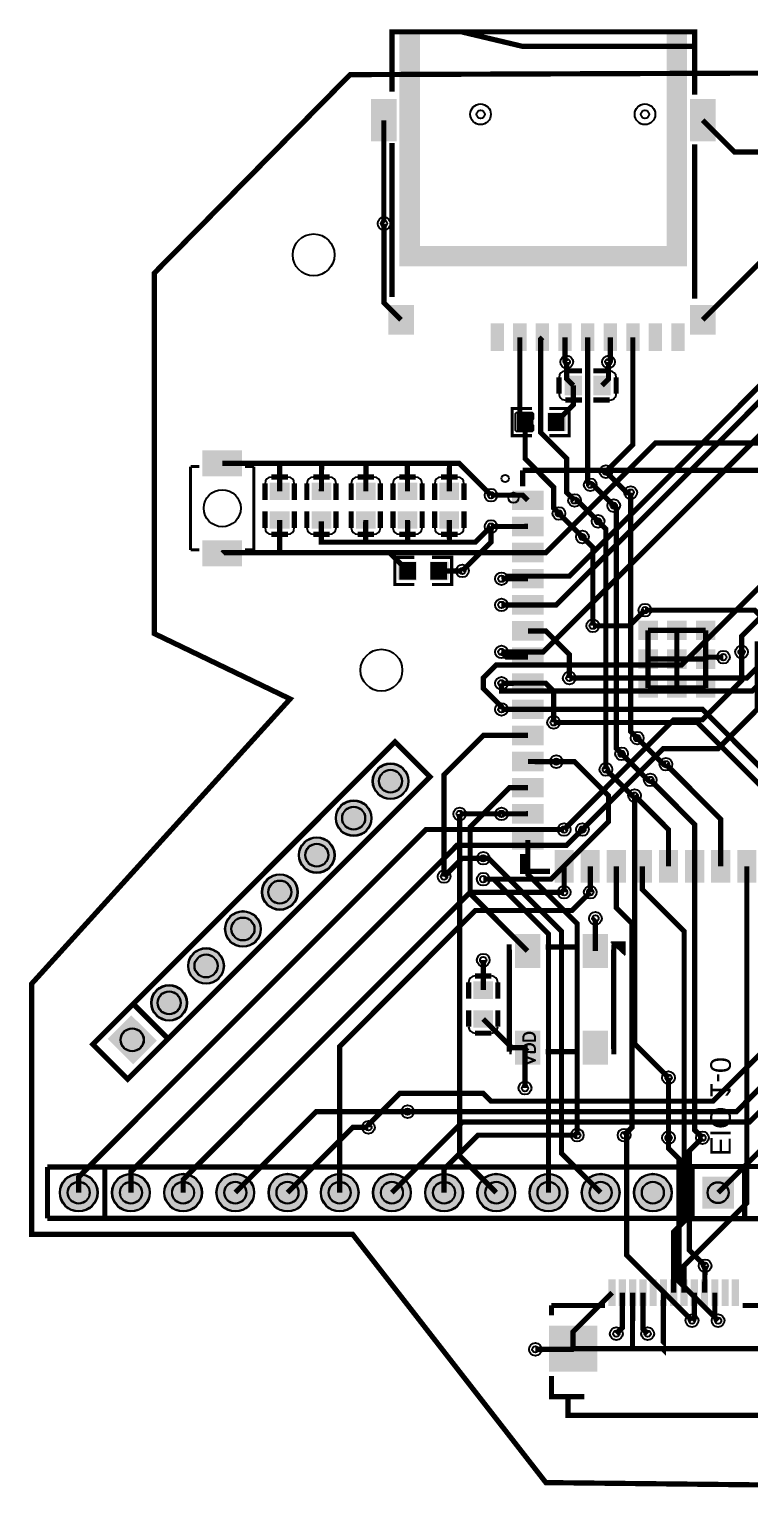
# Model space of a CAD drawing. Header units: millimetres. Extents: x 15.9 to 91, y 37.2 to 108.1.
# Drawn here: x 15.9 to 50.9, y 37.2 to 108.1 of the extents above; entities that cross this region are included whole.
import ezdxf

# ---------------------------------------------------------------- set-up
doc = ezdxf.new("R2010")
doc.units = ezdxf.units.MM
for name, color, linetype, true_color in [('BoardOutLine', 7, 'Continuous', 0xff00ff), ('BottomLayer', 7, 'Continuous', 0x0000ff), ('BottomSolderMaskLayer', 7, 'Continuous', 0xaa00ff), ('Document', 7, 'Continuous', 0xffffff), ('Hole', 7, 'Continuous', 0x222222), ('Multi-Layer', 7, 'Continuous', 0xc0c0c0), ('TopLayer', 7, 'Continuous', 0xff0000), ('TopPasteMaskLayer', 7, 'Continuous', 0x808080), ('TopSilkLayer', 7, 'Continuous', 0xffcc00), ('TopSolderMaskLayer', 7, 'Continuous', 0x800080)]:
    doc.layers.add(name, color=color, linetype=linetype, true_color=true_color)
doc.styles.get("Standard").update_dxf_attribs({"font": 'arial.ttf'})

msp = doc.modelspace()

# ---------------------------------------------------------------- hatches: boundary and pattern name
at = {"layer": 'BottomSolderMaskLayer'}
for points in [[(32.589, 71.564, 1), (34.34, 71.564, 1)], [(30.793, 69.768, 1), (32.544, 69.768, 1)], [(28.997, 67.972, 1), (30.748, 67.972, 1)], [(27.201, 66.176, 1), (28.951, 66.176, 1)], [(25.405, 64.38, 1), (27.155, 64.38, 1)], [(23.609, 62.584, 1), (25.359, 62.584, 1)], [(21.813, 60.788, 1), (23.563, 60.788, 1)], [(19.697, 59.038), (20.846, 60.184), (22.087, 58.946), (20.938, 57.8)], [(17.363, 51.562, 1), (19.213, 51.562, 1)], [(19.903, 51.562, 1), (21.753, 51.562, 1)], [(22.443, 51.562, 1), (24.293, 51.562, 1)], [(24.983, 51.562, 1), (26.833, 51.562, 1)], [(27.523, 51.562, 1), (29.373, 51.562, 1)], [(30.063, 51.562, 1), (31.913, 51.562, 1)], [(32.603, 51.562, 1), (34.453, 51.562, 1)], [(35.143, 51.562, 1), (36.993, 51.562, 1)], [(37.683, 51.562, 1), (39.533, 51.562, 1)], [(40.223, 51.562, 1), (42.073, 51.562, 1)], [(42.763, 51.562, 1), (44.613, 51.562, 1)], [(45.303, 51.562, 1), (47.153, 51.562, 1)], [(48.628, 52.338), (50.179, 52.338), (50.179, 50.787), (48.628, 50.787)]]:
    msp.add_hatch(color=256, dxfattribs=at).paths.add_polyline_path(points)
at = {"layer": 'Document'}
for points in [[(33.894, 108.091), (33.894, 96.591), (34.894, 96.591), (34.894, 108.091)], [(47.894, 108.091), (47.894, 96.591), (46.894, 96.591), (46.894, 108.091), (47.894, 108.091)], [(46.894, 96.591), (34.894, 96.591), (34.894, 97.591), (46.894, 97.591)], [(44.897, 63.103), (44.897, 63.776), (44.173, 63.776)], [(39.871, 58.931), (39.874, 59.156), (39.924, 59.262), (39.983, 59.326), (40.059, 59.358), (40.144, 59.386), (40.295, 59.383), (40.396, 59.351), (40.453, 59.315), (40.51, 59.251), (40.546, 59.132), (40.542, 58.926), (40.519, 58.898), (40.49, 58.896), (40.424, 58.896), (40.427, 58.999), (40.442, 58.996), (40.445, 59.12), (40.421, 59.196), (40.385, 59.238), (40.338, 59.257), (40.269, 59.28), (40.156, 59.277), (40.037, 59.232), (39.995, 59.195), (39.977, 59.13), (39.975, 58.998)], [(39.871, 58.932), (39.901, 58.898), (40.428, 58.895), (40.429, 59.003), (39.975, 58.997)], [(39.868, 58.378), (39.871, 58.603), (39.921, 58.709), (39.98, 58.773), (40.056, 58.805), (40.141, 58.833), (40.292, 58.83), (40.393, 58.798), (40.451, 58.762), (40.507, 58.698), (40.544, 58.579), (40.539, 58.373), (40.516, 58.345), (40.487, 58.343), (40.421, 58.343), (40.424, 58.446), (40.439, 58.443), (40.442, 58.567), (40.419, 58.643), (40.382, 58.685), (40.335, 58.704), (40.266, 58.727), (40.153, 58.724), (40.034, 58.679), (39.992, 58.642), (39.975, 58.577), (39.973, 58.445)], [(39.868, 58.379), (39.898, 58.345), (40.425, 58.342), (40.426, 58.45), (39.973, 58.444)], [(39.874, 58.237), (39.872, 58.201), (39.889, 58.178), (40.35, 57.996), (39.893, 57.816), (39.872, 57.785), (39.872, 57.761), (39.884, 57.741), (39.908, 57.729), (39.94, 57.731), (40.523, 57.951), (40.534, 57.968), (40.542, 57.988), (40.542, 58.011), (40.534, 58.034), (40.506, 58.047), (39.927, 58.265), (39.91, 58.267), (39.887, 58.253)], [(52.52, 41.681), (52.52, 40.74), (52.519, 40.724), (52.516, 40.707), (52.51, 40.691), (52.503, 40.677), (52.494, 40.663), (52.483, 40.65), (52.47, 40.639), (52.457, 40.63), (52.442, 40.623), (52.426, 40.617), (52.41, 40.614), (52.393, 40.613), (42.106, 40.613), (42.09, 40.614), (42.073, 40.617), (42.057, 40.623), (42.043, 40.63), (42.029, 40.639), (42.016, 40.65), (42.005, 40.663), (41.996, 40.677), (41.989, 40.691), (41.983, 40.707), (41.98, 40.724), (41.979, 40.74), (41.979, 41.636), (41.98, 41.653), (41.983, 41.669), (41.989, 41.685), (41.996, 41.7), (42.005, 41.713), (42.016, 41.726), (42.029, 41.737), (42.043, 41.746), (42.057, 41.753), (42.073, 41.759), (42.09, 41.762), (42.106, 41.763), (42.123, 41.762), (42.139, 41.759), (42.155, 41.753), (42.17, 41.746), (42.183, 41.737), (42.196, 41.726), (42.207, 41.713), (42.216, 41.7), (42.223, 41.685), (42.229, 41.669), (42.232, 41.653), (42.233, 41.636), (42.233, 40.867), (52.266, 40.867), (52.266, 41.681), (52.267, 41.698), (52.27, 41.714), (52.276, 41.73), (52.283, 41.745), (52.292, 41.758), (52.303, 41.771), (52.316, 41.782), (52.33, 41.791), (52.344, 41.798), (52.36, 41.804), (52.377, 41.807), (52.393, 41.808), (52.41, 41.807), (52.426, 41.804), (52.442, 41.798), (52.457, 41.791), (52.47, 41.782), (52.483, 41.771), (52.494, 41.758), (52.503, 41.745), (52.51, 41.73), (52.516, 41.714), (52.519, 41.698), (52.52, 41.681)]]:
    msp.add_hatch(color=256, dxfattribs=at).paths.add_polyline_path(points)
at = {"layer": 'Multi-Layer'}
for points in [[(32.614, 71.564, 1), (34.314, 71.564, 1)], [(30.818, 69.768, 1), (32.518, 69.768, 1)], [(29.022, 67.972, 1), (30.722, 67.972, 1)], [(27.226, 66.176, 1), (28.926, 66.176, 1)], [(25.43, 64.38, 1), (27.13, 64.38, 1)], [(23.634, 62.584, 1), (25.334, 62.584, 1)], [(21.838, 60.788, 1), (23.538, 60.788, 1)], [(19.734, 59.036), (20.848, 60.15), (22.05, 58.948), (20.936, 57.834)], [(17.388, 51.562, 1), (19.188, 51.562, 1)], [(19.928, 51.562, 1), (21.728, 51.562, 1)], [(22.468, 51.562, 1), (24.268, 51.562, 1)], [(25.008, 51.562, 1), (26.808, 51.562, 1)], [(27.548, 51.562, 1), (29.348, 51.562, 1)], [(30.088, 51.562, 1), (31.888, 51.562, 1)], [(32.628, 51.562, 1), (34.428, 51.562, 1)], [(35.168, 51.562, 1), (36.968, 51.562, 1)], [(37.708, 51.562, 1), (39.508, 51.562, 1)], [(40.248, 51.562, 1), (42.048, 51.562, 1)], [(42.788, 51.562, 1), (44.588, 51.562, 1)], [(45.328, 51.562, 1), (47.128, 51.562, 1)], [(48.653, 52.312), (50.153, 52.312), (50.153, 50.812), (48.653, 50.812)]]:
    msp.add_hatch(color=256, dxfattribs=at).paths.add_polyline_path(points)
at = {"layer": 'TopLayer'}
for points in [[(33.734, 102.701), (32.534, 102.701), (32.534, 104.701), (33.734, 104.701)], [(49.254, 102.701), (48.054, 102.701), (48.054, 104.701), (49.254, 104.701)], [(34.574, 93.299), (33.374, 93.299), (33.374, 94.699), (34.574, 94.699)], [(49.254, 93.299), (48.054, 93.299), (48.054, 94.699), (49.254, 94.699)], [(38.954, 92.499), (38.354, 92.499), (38.354, 93.799), (38.954, 93.799)], [(40.054, 92.499), (39.454, 92.499), (39.454, 93.799), (40.054, 93.799)], [(41.154, 92.499), (40.554, 92.499), (40.554, 93.799), (41.154, 93.799)], [(42.254, 92.499), (41.654, 92.499), (41.654, 93.799), (42.254, 93.799)], [(43.354, 92.499), (42.754, 92.499), (42.754, 93.799), (43.354, 93.799)], [(44.454, 92.499), (43.854, 92.499), (43.854, 93.799), (44.454, 93.799)], [(45.554, 92.499), (44.954, 92.499), (44.954, 93.799), (45.554, 93.799)], [(46.654, 92.499), (46.054, 92.499), (46.054, 93.799), (46.654, 93.799)], [(47.754, 92.5), (47.154, 92.5), (47.154, 93.8), (47.754, 93.8)], [(42.753, 90.355), (41.953, 90.355), (41.953, 91.255), (42.753, 91.255)], [(44.153, 90.355), (43.353, 90.355), (43.353, 91.255), (44.153, 91.255)], [(40.417, 89.459), (40.417, 88.595), (39.611, 88.595), (39.611, 89.459)], [(41.117, 89.459), (41.117, 88.595), (41.924, 88.595), (41.924, 89.459)], [(24.343, 86.406), (24.343, 87.636), (26.203, 87.636), (26.203, 86.406)], [(28.517, 86.063), (28.517, 85.263), (27.617, 85.263), (27.617, 86.063)], [(29.649, 85.263), (29.649, 86.063), (30.549, 86.063), (30.549, 85.263)], [(31.808, 85.263), (31.808, 86.063), (32.708, 86.063), (32.708, 85.263)], [(33.84, 85.263), (33.84, 86.063), (34.74, 86.063), (34.74, 85.263)], [(35.872, 85.263), (35.872, 86.063), (36.772, 86.063), (36.772, 85.263)], [(39.395, 85.672), (40.895, 85.672), (40.895, 84.772), (39.395, 84.772)], [(28.517, 84.663), (28.517, 83.863), (27.617, 83.863), (27.617, 84.663)], [(29.649, 83.863), (29.649, 84.663), (30.549, 84.663), (30.549, 83.863)], [(31.808, 83.863), (31.808, 84.663), (32.708, 84.663), (32.708, 83.863)], [(33.84, 83.863), (33.84, 84.663), (34.74, 84.663), (34.74, 83.863)], [(35.872, 83.863), (35.872, 84.663), (36.772, 84.663), (36.772, 83.863)], [(39.395, 84.402), (40.895, 84.402), (40.895, 83.502), (39.395, 83.502)], [(24.343, 82.036), (24.343, 83.266), (26.203, 83.266), (26.203, 82.036)], [(39.395, 83.132), (40.895, 83.132), (40.895, 82.232), (39.395, 82.232)], [(34.702, 82.22), (34.702, 81.356), (33.896, 81.356), (33.896, 82.22)], [(35.402, 82.22), (35.402, 81.356), (36.209, 81.356), (36.209, 82.22)], [(39.395, 81.862), (40.895, 81.862), (40.895, 80.962), (39.395, 80.962)], [(39.395, 80.592), (40.895, 80.592), (40.895, 79.692), (39.395, 79.692)], [(39.395, 79.322), (40.895, 79.322), (40.895, 78.422), (39.395, 78.422)], [(45.545, 78.452), (45.545, 79.352), (46.445, 79.352), (46.445, 78.452)], [(46.945, 78.452), (46.945, 79.352), (47.845, 79.352), (47.845, 78.452)], [(48.345, 78.452), (48.345, 79.352), (49.245, 79.352), (49.245, 78.452)], [(39.395, 78.052), (40.895, 78.052), (40.895, 77.152), (39.395, 77.152)], [(45.545, 77.052), (45.545, 77.952), (46.445, 77.952), (46.445, 77.052)], [(46.945, 77.052), (46.945, 77.952), (47.845, 77.952), (47.845, 77.052)], [(48.345, 77.052), (48.345, 77.952), (49.245, 77.952), (49.245, 77.052)], [(39.395, 76.782), (40.895, 76.782), (40.895, 75.882), (39.395, 75.882)], [(45.545, 75.652), (45.545, 76.552), (46.445, 76.552), (46.445, 75.652)], [(46.945, 75.652), (46.945, 76.552), (47.845, 76.552), (47.845, 75.652)], [(48.345, 75.652), (48.345, 76.552), (49.245, 76.552), (49.245, 75.652)], [(39.395, 75.512), (40.895, 75.512), (40.895, 74.612), (39.395, 74.612)], [(39.395, 74.242), (40.895, 74.242), (40.895, 73.342), (39.395, 73.342)], [(39.395, 72.972), (40.895, 72.972), (40.895, 72.072), (39.395, 72.072)], [(39.395, 71.702), (40.895, 71.702), (40.895, 70.802), (39.395, 70.802)], [(39.395, 70.432), (40.895, 70.432), (40.895, 69.532), (39.395, 69.532)], [(39.395, 69.162), (40.895, 69.162), (40.895, 68.262), (39.395, 68.262)], [(41.46, 66.682), (41.46, 68.182), (42.36, 68.182), (42.36, 66.682)], [(42.73, 66.682), (42.73, 68.182), (43.63, 68.182), (43.63, 66.682)], [(44, 66.682), (44, 68.182), (44.9, 68.182), (44.9, 66.682)], [(45.27, 66.682), (45.27, 68.182), (46.17, 68.182), (46.17, 66.682)], [(46.54, 66.682), (46.54, 68.182), (47.44, 68.182), (47.44, 66.682)], [(47.81, 66.682), (47.81, 68.182), (48.71, 68.182), (48.71, 66.682)], [(49.08, 66.682), (49.08, 68.182), (49.98, 68.182), (49.98, 66.682)], [(50.35, 66.682), (50.35, 68.182), (51.25, 68.182), (51.25, 66.682)], [(39.533, 62.51), (39.533, 64.11), (40.733, 64.11), (40.733, 62.51)], [(42.833, 62.51), (42.833, 64.11), (44.033, 64.11), (44.033, 62.51)], [(38.423, 61.806), (38.423, 61.006), (37.523, 61.006), (37.523, 61.806)], [(38.423, 60.406), (38.423, 59.606), (37.523, 59.606), (37.523, 60.406)], [(39.533, 57.81), (39.533, 59.41), (40.733, 59.41), (40.733, 57.81)], [(42.833, 57.81), (42.833, 59.41), (44.033, 59.41), (44.033, 57.81)], [(44.394, 47.326), (44.094, 47.326), (44.094, 46.076), (44.394, 46.076)], [(44.894, 47.326), (44.594, 47.326), (44.594, 46.076), (44.894, 46.076)], [(45.394, 47.327), (45.094, 47.327), (45.094, 46.077), (45.394, 46.077)], [(45.894, 47.327), (45.594, 47.327), (45.594, 46.077), (45.894, 46.077)], [(46.394, 47.327), (46.094, 47.327), (46.094, 46.077), (46.394, 46.077)], [(46.894, 47.327), (46.594, 47.327), (46.594, 46.077), (46.894, 46.077)], [(47.394, 47.327), (47.094, 47.327), (47.094, 46.077), (47.394, 46.077)], [(47.894, 47.327), (47.594, 47.327), (47.594, 46.077), (47.894, 46.077)], [(48.394, 47.327), (48.094, 47.327), (48.094, 46.077), (48.394, 46.077)], [(48.894, 47.327), (48.594, 47.327), (48.594, 46.077), (48.894, 46.077)], [(49.394, 47.327), (49.094, 47.327), (49.094, 46.077), (49.394, 46.077)], [(49.894, 47.327), (49.594, 47.327), (49.594, 46.077), (49.894, 46.077)], [(50.394, 47.327), (50.094, 47.327), (50.094, 46.077), (50.394, 46.077)], [(43.494, 42.876), (41.194, 42.876), (41.194, 45.076), (43.494, 45.076)]]:
    msp.add_hatch(color=256, dxfattribs=at).paths.add_polyline_path(points)
at = {"layer": 'TopPasteMaskLayer'}
for points in [[(33.734, 102.701), (32.534, 102.701), (32.534, 104.701), (33.734, 104.701)], [(49.254, 102.701), (48.054, 102.701), (48.054, 104.701), (49.254, 104.701)], [(34.574, 93.299), (33.374, 93.299), (33.374, 94.699), (34.574, 94.699)], [(49.254, 93.299), (48.054, 93.299), (48.054, 94.699), (49.254, 94.699)], [(38.954, 92.499), (38.354, 92.499), (38.354, 93.799), (38.954, 93.799)], [(40.054, 92.499), (39.454, 92.499), (39.454, 93.799), (40.054, 93.799)], [(41.154, 92.499), (40.554, 92.499), (40.554, 93.799), (41.154, 93.799)], [(42.254, 92.499), (41.654, 92.499), (41.654, 93.799), (42.254, 93.799)], [(43.354, 92.499), (42.754, 92.499), (42.754, 93.799), (43.354, 93.799)], [(44.454, 92.499), (43.854, 92.499), (43.854, 93.799), (44.454, 93.799)], [(45.554, 92.499), (44.954, 92.499), (44.954, 93.799), (45.554, 93.799)], [(46.654, 92.499), (46.054, 92.499), (46.054, 93.799), (46.654, 93.799)], [(47.754, 92.5), (47.154, 92.5), (47.154, 93.8), (47.754, 93.8)], [(42.753, 90.355), (41.953, 90.355), (41.953, 91.255), (42.753, 91.255)], [(44.153, 90.355), (43.353, 90.355), (43.353, 91.255), (44.153, 91.255)], [(41.962, 89.477), (41.162, 89.477), (41.112, 89.427), (41.112, 89.199), (41.482, 89.199), (41.482, 88.869), (41.112, 88.869), (41.112, 88.627), (41.162, 88.577), (41.962, 88.577), (42.012, 88.627), (42.012, 89.427)], [(24.343, 86.406), (24.343, 87.636), (26.203, 87.636), (26.203, 86.406)], [(28.517, 86.063), (28.517, 85.263), (27.617, 85.263), (27.617, 86.063)], [(29.649, 85.263), (29.649, 86.063), (30.549, 86.063), (30.549, 85.263)], [(31.808, 85.263), (31.808, 86.063), (32.708, 86.063), (32.708, 85.263)], [(33.84, 85.263), (33.84, 86.063), (34.74, 86.063), (34.74, 85.263)], [(35.872, 85.263), (35.872, 86.063), (36.772, 86.063), (36.772, 85.263)], [(39.395, 85.672), (40.895, 85.672), (40.895, 84.772), (39.395, 84.772)], [(28.517, 84.663), (28.517, 83.863), (27.617, 83.863), (27.617, 84.663)], [(29.649, 83.863), (29.649, 84.663), (30.549, 84.663), (30.549, 83.863)], [(31.808, 83.863), (31.808, 84.663), (32.708, 84.663), (32.708, 83.863)], [(33.84, 83.863), (33.84, 84.663), (34.74, 84.663), (34.74, 83.863)], [(35.872, 83.863), (35.872, 84.663), (36.772, 84.663), (36.772, 83.863)], [(39.395, 84.402), (40.895, 84.402), (40.895, 83.502), (39.395, 83.502)], [(24.343, 82.036), (24.343, 83.266), (26.203, 83.266), (26.203, 82.036)], [(39.395, 83.132), (40.895, 83.132), (40.895, 82.232), (39.395, 82.232)], [(33.857, 81.338), (34.657, 81.338), (34.707, 81.388), (34.707, 81.616), (34.337, 81.616), (34.337, 81.946), (34.707, 81.946), (34.707, 82.188), (34.657, 82.238), (33.857, 82.238), (33.807, 82.188), (33.807, 81.388)], [(36.247, 82.238), (35.447, 82.238), (35.397, 82.188), (35.397, 81.96), (35.767, 81.96), (35.767, 81.63), (35.397, 81.63), (35.397, 81.388), (35.447, 81.338), (36.247, 81.338), (36.297, 81.388), (36.297, 82.188)], [(39.395, 81.862), (40.895, 81.862), (40.895, 80.962), (39.395, 80.962)], [(39.395, 80.592), (40.895, 80.592), (40.895, 79.692), (39.395, 79.692)], [(39.395, 79.322), (40.895, 79.322), (40.895, 78.422), (39.395, 78.422)], [(45.545, 78.452), (45.545, 79.352), (46.445, 79.352), (46.445, 78.452)], [(46.945, 78.452), (46.945, 79.352), (47.845, 79.352), (47.845, 78.452)], [(48.345, 78.452), (48.345, 79.352), (49.245, 79.352), (49.245, 78.452)], [(39.395, 78.052), (40.895, 78.052), (40.895, 77.152), (39.395, 77.152)], [(45.545, 77.052), (45.545, 77.952), (46.445, 77.952), (46.445, 77.052)], [(46.945, 77.052), (46.945, 77.952), (47.845, 77.952), (47.845, 77.052)], [(48.345, 77.052), (48.345, 77.952), (49.245, 77.952), (49.245, 77.052)], [(39.395, 76.782), (40.895, 76.782), (40.895, 75.882), (39.395, 75.882)], [(45.545, 75.652), (45.545, 76.552), (46.445, 76.552), (46.445, 75.652)], [(46.945, 75.652), (46.945, 76.552), (47.845, 76.552), (47.845, 75.652)], [(48.345, 75.652), (48.345, 76.552), (49.245, 76.552), (49.245, 75.652)], [(39.395, 75.512), (40.895, 75.512), (40.895, 74.612), (39.395, 74.612)], [(39.395, 74.242), (40.895, 74.242), (40.895, 73.342), (39.395, 73.342)], [(39.395, 72.972), (40.895, 72.972), (40.895, 72.072), (39.395, 72.072)], [(39.395, 71.702), (40.895, 71.702), (40.895, 70.802), (39.395, 70.802)], [(39.395, 70.432), (40.895, 70.432), (40.895, 69.532), (39.395, 69.532)], [(39.395, 69.162), (40.895, 69.162), (40.895, 68.262), (39.395, 68.262)], [(41.46, 66.682), (41.46, 68.182), (42.36, 68.182), (42.36, 66.682)], [(42.73, 66.682), (42.73, 68.182), (43.63, 68.182), (43.63, 66.682)], [(44, 66.682), (44, 68.182), (44.9, 68.182), (44.9, 66.682)], [(45.27, 66.682), (45.27, 68.182), (46.17, 68.182), (46.17, 66.682)], [(46.54, 66.682), (46.54, 68.182), (47.44, 68.182), (47.44, 66.682)], [(47.81, 66.682), (47.81, 68.182), (48.71, 68.182), (48.71, 66.682)], [(49.08, 66.682), (49.08, 68.182), (49.98, 68.182), (49.98, 66.682)], [(50.35, 66.682), (50.35, 68.182), (51.25, 68.182), (51.25, 66.682)], [(39.533, 62.51), (39.533, 64.11), (40.733, 64.11), (40.733, 62.51)], [(42.833, 62.51), (42.833, 64.11), (44.033, 64.11), (44.033, 62.51)], [(38.423, 61.806), (38.423, 61.006), (37.523, 61.006), (37.523, 61.806)], [(38.423, 60.406), (38.423, 59.606), (37.523, 59.606), (37.523, 60.406)], [(39.533, 57.81), (39.533, 59.41), (40.733, 59.41), (40.733, 57.81)], [(42.833, 57.81), (42.833, 59.41), (44.033, 59.41), (44.033, 57.81)], [(44.394, 47.326), (44.094, 47.326), (44.094, 46.076), (44.394, 46.076)], [(44.894, 47.326), (44.594, 47.326), (44.594, 46.076), (44.894, 46.076)], [(45.394, 47.327), (45.094, 47.327), (45.094, 46.077), (45.394, 46.077)], [(45.894, 47.327), (45.594, 47.327), (45.594, 46.077), (45.894, 46.077)], [(46.394, 47.327), (46.094, 47.327), (46.094, 46.077), (46.394, 46.077)], [(46.894, 47.327), (46.594, 47.327), (46.594, 46.077), (46.894, 46.077)], [(47.394, 47.327), (47.094, 47.327), (47.094, 46.077), (47.394, 46.077)], [(47.894, 47.327), (47.594, 47.327), (47.594, 46.077), (47.894, 46.077)], [(48.394, 47.327), (48.094, 47.327), (48.094, 46.077), (48.394, 46.077)], [(48.894, 47.327), (48.594, 47.327), (48.594, 46.077), (48.894, 46.077)], [(49.394, 47.327), (49.094, 47.327), (49.094, 46.077), (49.394, 46.077)], [(49.894, 47.327), (49.594, 47.327), (49.594, 46.077), (49.894, 46.077)], [(50.394, 47.327), (50.094, 47.327), (50.094, 46.077), (50.394, 46.077)], [(43.494, 42.876), (41.194, 42.876), (41.194, 45.076), (43.494, 45.076)]]:
    msp.add_hatch(color=256, dxfattribs=at).paths.add_polyline_path(points)
at = {"layer": 'TopSilkLayer'}
msp.add_hatch(color=256, dxfattribs=at).paths.add_polyline_path([(44.868, 63.062), (44.868, 63.735), (44.145, 63.735)])
at = {"layer": 'TopSolderMaskLayer'}
for points in [[(33.759, 102.676), (32.509, 102.676), (32.509, 104.727), (33.759, 104.727)], [(49.28, 102.676), (48.029, 102.676), (48.029, 104.727), (49.28, 104.727)], [(34.6, 93.274), (33.349, 93.274), (33.349, 94.725), (34.6, 94.725)], [(49.279, 93.274), (48.029, 93.274), (48.029, 94.725), (49.279, 94.725)], [(38.98, 92.474), (38.329, 92.474), (38.329, 93.825), (38.98, 93.825)], [(40.08, 92.474), (39.429, 92.474), (39.429, 93.825), (40.08, 93.825)], [(41.18, 92.474), (40.529, 92.474), (40.529, 93.825), (41.18, 93.825)], [(42.28, 92.474), (41.629, 92.474), (41.629, 93.825), (42.28, 93.825)], [(43.38, 92.474), (42.729, 92.474), (42.729, 93.825), (43.38, 93.825)], [(44.479, 92.474), (43.829, 92.474), (43.829, 93.825), (44.479, 93.825)], [(45.579, 92.474), (44.929, 92.474), (44.929, 93.825), (45.579, 93.825)], [(46.679, 92.474), (46.029, 92.474), (46.029, 93.825), (46.679, 93.825)], [(47.779, 92.474), (47.129, 92.474), (47.129, 93.825), (47.779, 93.825)], [(42.778, 90.33), (41.928, 90.33), (41.928, 91.281), (42.778, 91.281)], [(44.178, 90.33), (43.328, 90.33), (43.328, 91.281), (44.178, 91.281)], [(40.442, 89.485), (40.442, 88.57), (39.585, 88.57), (39.585, 89.485)], [(41.092, 89.485), (41.092, 88.57), (41.949, 88.57), (41.949, 89.485)], [(24.305, 86.389), (24.305, 87.653), (26.241, 87.653), (26.241, 86.389)], [(28.546, 86.086), (28.546, 85.241), (27.588, 85.241), (27.588, 86.086)], [(29.62, 85.241), (29.62, 86.086), (30.578, 86.086), (30.578, 85.241)], [(31.779, 85.241), (31.779, 86.086), (32.737, 86.086), (32.737, 85.241)], [(33.811, 85.241), (33.811, 86.086), (34.769, 86.086), (34.769, 85.241)], [(35.843, 85.241), (35.843, 86.086), (36.801, 86.086), (36.801, 85.241)], [(39.37, 85.697), (40.92, 85.697), (40.92, 84.747), (39.37, 84.747)], [(28.546, 84.686), (28.546, 83.841), (27.588, 83.841), (27.588, 84.686)], [(29.62, 83.841), (29.62, 84.686), (30.578, 84.686), (30.578, 83.841)], [(31.779, 83.841), (31.779, 84.686), (32.737, 84.686), (32.737, 83.841)], [(33.811, 83.841), (33.811, 84.686), (34.769, 84.686), (34.769, 83.841)], [(35.843, 83.841), (35.843, 84.686), (36.801, 84.686), (36.801, 83.841)], [(39.37, 84.427), (40.92, 84.427), (40.92, 83.477), (39.37, 83.477)], [(24.305, 82.019), (24.305, 83.283), (26.241, 83.283), (26.241, 82.019)], [(39.37, 83.157), (40.92, 83.157), (40.92, 82.207), (39.37, 82.207)], [(34.727, 82.246), (34.727, 81.331), (33.87, 81.331), (33.87, 82.246)], [(35.377, 82.246), (35.377, 81.331), (36.234, 81.331), (36.234, 82.246)], [(39.37, 81.887), (40.92, 81.887), (40.92, 80.937), (39.37, 80.937)], [(39.37, 80.617), (40.92, 80.617), (40.92, 79.667), (39.37, 79.667)], [(39.37, 79.347), (40.92, 79.347), (40.92, 78.397), (39.37, 78.397)], [(45.52, 78.427), (45.52, 79.377), (46.47, 79.377), (46.47, 78.427)], [(46.92, 78.427), (46.92, 79.377), (47.87, 79.377), (47.87, 78.427)], [(48.32, 78.427), (48.32, 79.377), (49.27, 79.377), (49.27, 78.427)], [(39.37, 78.077), (40.92, 78.077), (40.92, 77.127), (39.37, 77.127)], [(45.52, 77.027), (45.52, 77.977), (46.47, 77.977), (46.47, 77.027)], [(46.92, 77.027), (46.92, 77.977), (47.87, 77.977), (47.87, 77.027)], [(48.32, 77.027), (48.32, 77.977), (49.27, 77.977), (49.27, 77.027)], [(39.37, 76.807), (40.92, 76.807), (40.92, 75.857), (39.37, 75.857)], [(45.52, 75.627), (45.52, 76.577), (46.47, 76.577), (46.47, 75.627)], [(46.92, 75.626), (46.92, 76.577), (47.87, 76.577), (47.87, 75.626)], [(48.32, 75.627), (48.32, 76.577), (49.27, 76.577), (49.27, 75.627)], [(39.37, 75.537), (40.92, 75.537), (40.92, 74.587), (39.37, 74.587)], [(39.37, 74.267), (40.92, 74.267), (40.92, 73.317), (39.37, 73.317)], [(32.589, 71.564, 1), (34.34, 71.564, 1)], [(39.37, 72.997), (40.92, 72.997), (40.92, 72.047), (39.37, 72.047)], [(39.37, 71.727), (40.92, 71.727), (40.92, 70.777), (39.37, 70.777)], [(30.793, 69.768, 1), (32.544, 69.768, 1)], [(39.37, 70.457), (40.92, 70.457), (40.92, 69.507), (39.37, 69.507)], [(28.997, 67.972, 1), (30.748, 67.972, 1)], [(39.37, 69.187), (40.92, 69.187), (40.92, 68.237), (39.37, 68.237)], [(41.445, 66.64), (41.445, 68.224), (42.375, 68.224), (42.375, 66.64)], [(42.715, 66.64), (42.715, 68.224), (43.645, 68.224), (43.645, 66.64)], [(43.985, 66.64), (43.985, 68.224), (44.915, 68.224), (44.915, 66.64)], [(45.255, 66.64), (45.255, 68.224), (46.185, 68.224), (46.185, 66.64)], [(46.525, 66.64), (46.525, 68.224), (47.455, 68.224), (47.455, 66.64)], [(47.795, 66.64), (47.795, 68.224), (48.725, 68.224), (48.725, 66.64)], [(49.065, 66.64), (49.065, 68.224), (49.995, 68.224), (49.995, 66.64)], [(50.335, 66.64), (50.335, 68.224), (51.265, 68.224), (51.265, 66.64)], [(27.201, 66.176, 1), (28.951, 66.176, 1)], [(25.405, 64.38, 1), (27.155, 64.38, 1)], [(39.514, 62.477), (39.514, 64.144), (40.752, 64.144), (40.752, 62.477)], [(42.814, 62.477), (42.814, 64.144), (44.052, 64.144), (44.052, 62.477)], [(23.609, 62.584, 1), (25.359, 62.584, 1)], [(38.452, 61.829), (38.452, 60.984), (37.494, 60.984), (37.494, 61.829)], [(21.813, 60.788, 1), (23.563, 60.788, 1)], [(38.452, 60.429), (38.452, 59.584), (37.494, 59.584), (37.494, 60.429)], [(19.697, 59.038), (20.846, 60.184), (22.087, 58.946), (20.938, 57.8)], [(39.514, 57.777), (39.514, 59.444), (40.752, 59.444), (40.752, 57.777)], [(42.814, 57.777), (42.814, 59.444), (44.052, 59.444), (44.052, 57.777)], [(17.363, 51.562, 1), (19.213, 51.562, 1)], [(19.903, 51.562, 1), (21.753, 51.562, 1)], [(22.443, 51.562, 1), (24.293, 51.562, 1)], [(24.983, 51.562, 1), (26.833, 51.562, 1)], [(27.523, 51.562, 1), (29.373, 51.562, 1)], [(30.063, 51.562, 1), (31.913, 51.562, 1)], [(32.603, 51.562, 1), (34.453, 51.562, 1)], [(35.143, 51.562, 1), (36.993, 51.562, 1)], [(37.683, 51.562, 1), (39.533, 51.562, 1)], [(40.223, 51.562, 1), (42.073, 51.562, 1)], [(42.763, 51.562, 1), (44.613, 51.562, 1)], [(45.303, 51.562, 1), (47.153, 51.562, 1)], [(48.628, 52.338), (50.179, 52.338), (50.179, 50.787), (48.628, 50.787)], [(44.419, 47.351), (44.069, 47.351), (44.069, 46.051), (44.419, 46.051)], [(44.919, 47.351), (44.569, 47.351), (44.569, 46.051), (44.919, 46.051)], [(45.419, 47.352), (45.069, 47.352), (45.069, 46.052), (45.419, 46.052)], [(45.919, 47.352), (45.569, 47.352), (45.569, 46.052), (45.919, 46.052)], [(46.419, 47.352), (46.069, 47.352), (46.069, 46.052), (46.419, 46.052)], [(46.919, 47.352), (46.569, 47.352), (46.569, 46.052), (46.919, 46.052)], [(47.419, 47.352), (47.069, 47.352), (47.069, 46.052), (47.419, 46.052)], [(47.919, 47.352), (47.569, 47.352), (47.569, 46.052), (47.919, 46.052)], [(48.419, 47.352), (48.069, 47.352), (48.069, 46.052), (48.419, 46.052)], [(48.919, 47.352), (48.569, 47.352), (48.569, 46.052), (48.919, 46.052)], [(49.419, 47.352), (49.069, 47.352), (49.069, 46.052), (49.419, 46.052)], [(49.919, 47.352), (49.569, 47.352), (49.569, 46.052), (49.919, 46.052)], [(50.419, 47.352), (50.069, 47.352), (50.069, 46.052), (50.419, 46.052)], [(43.519, 42.851), (41.169, 42.851), (41.169, 45.101), (43.519, 45.101)]]:
    msp.add_hatch(color=256, dxfattribs=at).paths.add_polyline_path(points)

# ---------------------------------------------------------------- linework, layer by layer
at = {"layer": 'BoardOutLine', "const_width": 0.254}
msp.add_lwpolyline([(31.496, 105.918), (65.659, 106.045), (74.295, 106.045), (81.153, 96.012), (90.043, 86.106), (90.043, 49.149), (61.341, 49.149), (52.832, 37.338), (41.021, 37.465), (31.623, 49.53), (16.002, 49.53), (16.002, 53.848), (16.002, 61.722), (28.575, 75.565), (21.971, 78.74), (21.971, 96.274), (31.496, 105.918)], close=True, dxfattribs=at)
at = {"layer": 'BottomLayer', "const_width": 0.254}
for points in [[(59.182, 100.711), (59.182, 97.79), (41.529, 80.137), (38.862, 80.137)], [(39.053, 81.407), (39.18, 81.534), (42.164, 81.534), (57.468, 96.838), (57.468, 100.711)], [(61.341, 97.155), (60.198, 97.155), (40.894, 77.851), (38.862, 77.851)], [(63.5, 95.885), (57.531, 89.916), (57.531, 87.122), (47.625, 77.216), (38.608, 77.216), (37.973, 76.581), (37.973, 76.073), (38.862, 75.184), (38.862, 75.057)], [(38.862, 76.327), (38.862, 75.946), (51.054, 75.946), (64.262, 89.154), (64.262, 93.091)], [(62.357, 92.456), (58.166, 88.265), (58.166, 83.947), (50.8, 76.581), (42.164, 76.581)], [(45.149, 85.598), (44.958, 85.598), (43.942, 86.614)], [(44.323, 84.963), (43.307, 85.979), (43.18, 85.979)], [(43.561, 84.201), (42.545, 85.217), (42.418, 85.217)], [(42.799, 83.439), (41.656, 84.582)], [(36.957, 81.788), (38.354, 83.185), (38.354, 83.947)], [(55.88, 83.947), (50.546, 78.613), (50.546, 77.851)], [(45.847, 79.883), (45.085, 79.121), (43.307, 79.121)], [(65.786, 59.182), (58.293, 66.675), (57.023, 66.675), (48.641, 75.057), (38.862, 75.057)], [(65.786, 58.166), (57.912, 66.04), (56.769, 66.04), (48.387, 74.422), (41.402, 74.422)], [(45.466, 73.66), (46.736, 72.39), (46.863, 72.39)], [(37.973, 66.802), (41.275, 66.802), (44.069, 69.596), (44.069, 70.866), (42.418, 72.517), (41.529, 72.517)], [(44.704, 72.898), (45.974, 71.628), (46.101, 71.628)], [(43.942, 72.136), (45.212, 70.866), (45.339, 70.866)], [(46.99, 57.15), (45.339, 58.801), (45.339, 70.866)], [(38.862, 69.977), (36.83, 69.977)], [(41.91, 69.215), (35.179, 69.215), (18.288, 52.324), (18.288, 51.562)], [(42.799, 69.215), (42.037, 68.453), (36.703, 68.453), (20.828, 52.578), (20.828, 51.562)], [(37.973, 67.818), (36.957, 67.818), (36.068, 66.929)], [(41.91, 66.167), (37.338, 66.167), (23.368, 52.197), (23.368, 51.562)], [(43.18, 66.167), (42.291, 65.278), (37.592, 65.278), (30.988, 58.674), (30.988, 51.562)], [(53.34, 66.167), (53.975, 65.532), (53.975, 60.833), (49.149, 56.007), (38.354, 56.007), (37.973, 56.388), (33.909, 56.388), (32.385, 54.864), (32.385, 54.737)], [(33.528, 51.562), (36.957, 54.991), (50.927, 54.991), (55.245, 59.309), (55.245, 62.992), (55.753, 63.5), (55.753, 66.167)], [(34.29, 55.499), (50.292, 55.499), (54.61, 59.817), (54.61, 66.167)], [(65.278, 54.991), (52.832, 54.991), (49.403, 51.562)], [(42.545, 54.356), (37.719, 54.356), (36.068, 52.705), (36.068, 51.562)], [(48.133, 45.339), (44.958, 48.514), (44.958, 54.356), (44.831, 54.356)], [(49.403, 45.339), (47.498, 47.244), (47.498, 53.213), (46.99, 53.721), (46.99, 54.229)], [(48.768, 48.006), (48.006, 48.768), (48.006, 53.594), (48.641, 54.229)]]:
    msp.add_lwpolyline(points, dxfattribs=at)
at = {"layer": 'BottomSolderMaskLayer'}
for centre, radius in [((33.464, 71.564), 0.875), ((33.464, 71.564), 0.566), ((31.668, 69.768), 0.875), ((31.668, 69.768), 0.566), ((29.872, 67.972), 0.875), ((29.872, 67.972), 0.566), ((28.076, 66.176), 0.875), ((28.076, 66.176), 0.566), ((26.28, 64.38), 0.875), ((26.28, 64.38), 0.566), ((24.484, 62.584), 0.875), ((24.484, 62.584), 0.566), ((22.688, 60.788), 0.875), ((22.688, 60.788), 0.566), ((20.892, 58.992), 0.568), ((18.288, 51.562), 0.925), ((20.828, 51.562), 0.925), ((23.368, 51.562), 0.925), ((25.908, 51.562), 0.925), ((28.448, 51.562), 0.925), ((30.988, 51.562), 0.925), ((33.528, 51.562), 0.925), ((36.068, 51.562), 0.925), ((38.608, 51.562), 0.925), ((41.148, 51.562), 0.925), ((43.688, 51.562), 0.925), ((46.228, 51.562), 0.925), ((18.288, 51.562), 0.54), ((20.828, 51.562), 0.54), ((23.368, 51.562), 0.54), ((25.908, 51.562), 0.54), ((28.448, 51.562), 0.54), ((30.988, 51.562), 0.54), ((33.528, 51.562), 0.54), ((36.068, 51.562), 0.54), ((38.608, 51.562), 0.54), ((41.148, 51.562), 0.54), ((43.688, 51.562), 0.54), ((46.228, 51.562), 0.54), ((49.403, 51.562), 0.517)]:
    msp.add_circle(centre, radius, dxfattribs=at)
at = {"layer": 'Document'}
for centre, radius in [((37.845, 103.991), 0.2), ((45.845, 103.991), 0.2), ((39.445, 85.346), 0.25)]:
    msp.add_circle(centre, radius, dxfattribs=at)
at = {"layer": 'Hole'}
for centre in [(33.147, 98.679), (42.037, 91.948), (44.069, 91.948), (43.942, 86.614), (43.18, 85.979), (38.354, 85.471), (42.418, 85.217), (44.323, 84.963), (45.149, 85.598), (41.656, 84.582), (38.354, 83.947), (43.561, 84.201), (42.799, 83.439), (36.957, 81.788), (38.862, 81.407), (38.862, 80.137), (45.847, 79.883), (43.307, 79.121), (38.862, 77.851), (49.657, 77.597), (50.546, 77.851), (42.164, 76.581), (38.862, 76.327), (38.862, 75.057), (41.402, 74.422), (45.466, 73.66), (44.704, 72.898), (41.529, 72.517), (46.863, 72.39), (43.942, 72.136), (46.101, 71.628), (45.339, 70.866), (36.83, 69.977), (38.862, 69.977), (41.91, 69.215), (42.799, 69.215), (37.973, 67.818), (36.068, 66.929), (37.973, 66.802), (41.91, 66.167), (43.18, 66.167), (43.434, 64.897), (37.973, 62.865), (40.005, 56.642), (46.99, 57.15), (34.29, 55.499), (32.385, 54.737), (42.545, 54.356), (44.831, 54.356), (46.99, 54.229), (48.641, 54.229), (48.768, 48.006), (48.133, 45.339), (49.403, 45.339), (44.45, 44.704), (45.974, 44.704), (40.513, 43.942)]:
    msp.add_circle(centre, 0.155, dxfattribs=at)
at = {"layer": 'Multi-Layer'}
for centre, radius in [((37.844, 103.991), 0.5), ((45.844, 103.991), 0.5), ((33.147, 98.679), 0.31), ((29.718, 97.155), 1.016), ((42.037, 91.948), 0.31), ((44.069, 91.948), 0.31), ((43.942, 86.614), 0.31), ((43.18, 85.979), 0.31), ((45.149, 85.598), 0.31), ((38.354, 85.471), 0.31), ((42.418, 85.217), 0.31), ((44.323, 84.963), 0.31), ((41.656, 84.582), 0.31), ((43.561, 84.201), 0.31), ((38.354, 83.947), 0.31), ((42.799, 83.439), 0.31), ((36.957, 81.788), 0.31), ((38.862, 81.407), 0.31), ((38.862, 80.137), 0.31), ((45.847, 79.883), 0.31), ((43.307, 79.121), 0.31), ((38.862, 77.851), 0.31), ((50.546, 77.851), 0.31), ((33.02, 76.962), 1.016), ((49.657, 77.597), 0.31), ((38.862, 76.327), 0.31), ((42.164, 76.581), 0.31), ((38.862, 75.057), 0.31), ((41.402, 74.422), 0.31), ((45.466, 73.66), 0.31), ((44.704, 72.898), 0.31), ((33.464, 71.564), 0.85), ((41.529, 72.517), 0.31), ((43.942, 72.136), 0.31), ((46.863, 72.39), 0.31), ((33.464, 71.564), 0.55), ((46.101, 71.628), 0.31), ((45.339, 70.866), 0.31), ((31.668, 69.768), 0.85), ((31.668, 69.768), 0.55), ((36.83, 69.977), 0.31), ((38.862, 69.977), 0.31), ((41.91, 69.215), 0.31), ((42.799, 69.215), 0.31), ((29.872, 67.972), 0.85), ((29.872, 67.972), 0.55), ((37.973, 67.818), 0.31), ((28.076, 66.176), 0.85), ((28.076, 66.176), 0.55), ((36.068, 66.929), 0.31), ((37.973, 66.802), 0.31), ((41.91, 66.167), 0.31), ((43.18, 66.167), 0.31), ((26.28, 64.38), 0.85), ((26.28, 64.38), 0.55), ((43.434, 64.897), 0.31), ((24.484, 62.584), 0.85), ((24.484, 62.584), 0.55), ((37.973, 62.865), 0.31), ((22.688, 60.788), 0.85), ((22.688, 60.788), 0.55), ((20.892, 58.992), 0.55), ((46.99, 57.15), 0.31), ((40.005, 56.642), 0.31), ((34.29, 55.499), 0.31), ((32.385, 54.737), 0.31), ((42.545, 54.356), 0.31), ((44.831, 54.356), 0.31), ((46.99, 54.229), 0.31), ((48.641, 54.229), 0.31), ((18.288, 51.562), 0.9), ((18.288, 51.562), 0.525), ((20.828, 51.562), 0.9), ((20.828, 51.562), 0.525), ((23.368, 51.562), 0.9), ((23.368, 51.562), 0.525), ((25.908, 51.562), 0.9), ((25.908, 51.562), 0.525), ((28.448, 51.562), 0.9), ((28.448, 51.562), 0.525), ((30.988, 51.562), 0.9), ((30.988, 51.562), 0.525), ((33.528, 51.562), 0.9), ((33.528, 51.562), 0.525), ((36.068, 51.562), 0.9), ((36.068, 51.562), 0.525), ((38.608, 51.562), 0.9), ((38.608, 51.562), 0.525), ((41.148, 51.562), 0.9), ((41.148, 51.562), 0.525), ((43.688, 51.562), 0.9), ((43.688, 51.562), 0.525), ((46.228, 51.562), 0.9), ((46.228, 51.562), 0.525), ((49.403, 51.562), 0.5), ((48.768, 48.006), 0.31), ((48.133, 45.339), 0.31), ((49.403, 45.339), 0.31), ((44.45, 44.704), 0.31), ((45.974, 44.704), 0.31), ((40.513, 43.942), 0.31)]:
    msp.add_circle(centre, radius, dxfattribs=at)
at = {"layer": 'TopLayer', "const_width": 0.254}
for points in [[(33.147, 98.679), (33.134, 98.692), (33.134, 103.701)], [(48.654, 103.701), (50.195, 102.16), (52.163, 102.16)], [(48.654, 93.999), (52.163, 97.509), (52.163, 102.16)], [(33.974, 93.999), (33.147, 94.826), (33.147, 98.679)], [(40.014, 89.027), (39.754, 89.287), (39.754, 93.149)], [(40.767, 89.027), (40.767, 93.062), (40.854, 93.149)], [(42.037, 91.948), (41.954, 92.031), (41.954, 93.149)], [(43.18, 85.979), (43.054, 86.105), (43.054, 93.149)], [(43.942, 86.614), (45.254, 87.926), (45.254, 93.149)], [(44.069, 91.948), (44.154, 92.033), (44.154, 93.149)], [(42.353, 90.805), (42.037, 91.121), (42.037, 91.948)], [(43.753, 90.805), (44.069, 91.121), (44.069, 91.948)], [(41.52, 89.027), (42.353, 89.86), (42.353, 90.805)], [(41.656, 84.582), (41.402, 84.836), (41.402, 85.852), (40.014, 87.241), (40.014, 89.027)], [(42.418, 85.217), (42.037, 85.598), (42.037, 87.249), (40.767, 88.519), (40.767, 89.027)], [(67.96, 88.011), (46.355, 88.011), (41.026, 82.682), (40.145, 82.682)], [(38.354, 85.471), (36.804, 87.021), (25.273, 87.021)], [(28.067, 85.664), (28.07, 87.021)], [(30.099, 85.664), (30.107, 87.021)], [(32.258, 85.664), (32.266, 87.021)], [(34.29, 85.664), (34.277, 87.021)], [(36.322, 85.664), (36.33, 87.021)], [(40.145, 85.222), (39.896, 85.471), (38.354, 85.471)], [(45.466, 73.66), (45.149, 73.978), (45.149, 85.598)], [(44.704, 72.898), (44.45, 73.152), (44.45, 84.836), (44.323, 84.963)], [(28.067, 84.262), (28.065, 82.682)], [(38.354, 83.947), (37.592, 83.185), (30.099, 83.185), (30.099, 84.201)], [(32.245, 83.185), (32.258, 84.262)], [(34.29, 84.262), (34.298, 83.185)], [(36.322, 84.262), (36.33, 83.185)], [(40.145, 83.952), (38.354, 83.947)], [(43.942, 72.136), (43.942, 83.82), (43.561, 84.201)], [(43.307, 79.121), (43.307, 82.931), (42.799, 83.439)], [(40.145, 82.682), (25.304, 82.682), (25.273, 82.651)], [(34.298, 81.788), (33.401, 82.682)], [(36.957, 81.788), (35.805, 81.788)], [(38.862, 81.407), (40.145, 81.412)], [(38.862, 80.137), (40.145, 80.142)], [(45.847, 79.883), (51.181, 79.883), (52.197, 78.867), (52.197, 77.089), (52.07, 76.962), (52.07, 67.432)], [(42.164, 76.581), (42.164, 77.724), (41.016, 78.872), (40.145, 78.872)], [(45.995, 78.902), (47.395, 78.902)], [(45.995, 77.502), (45.995, 78.902)], [(47.395, 78.902), (48.795, 78.902)], [(47.395, 77.502), (47.395, 78.902)], [(48.795, 77.502), (48.795, 78.902)], [(42.799, 69.215), (46.736, 73.152), (49.403, 73.152), (51.308, 75.057), (51.308, 78.359)], [(38.862, 77.851), (39.111, 77.602), (40.145, 77.602)], [(50.546, 77.851), (50.546, 76.454), (48.641, 74.549), (47.244, 74.549), (41.91, 69.215)], [(45.995, 77.502), (47.395, 77.502)], [(45.995, 77.502), (45.995, 76.102)], [(47.395, 77.502), (48.795, 77.502)], [(47.395, 77.502), (47.395, 76.102)], [(48.795, 77.502), (48.89, 77.597), (49.657, 77.597)], [(48.795, 76.102), (48.795, 77.502)], [(38.862, 76.327), (40.145, 76.332)], [(41.402, 74.422), (41.402, 75.946), (41.016, 76.332), (40.145, 76.332)], [(47.395, 76.102), (45.995, 76.102)], [(47.395, 76.102), (48.795, 76.102)], [(38.862, 75.057), (40.145, 75.062)], [(36.068, 66.929), (36.068, 71.882), (37.978, 73.792), (40.145, 73.792)], [(41.529, 72.517), (40.145, 72.522)], [(46.863, 72.39), (49.53, 69.723), (49.53, 67.432)], [(46.101, 71.628), (48.26, 69.469), (48.26, 67.432)], [(40.133, 63.31), (37.338, 66.105), (37.338, 69.342), (39.248, 71.252), (40.145, 71.252)], [(45.339, 70.866), (46.99, 69.215), (46.99, 67.432)], [(38.608, 51.562), (36.83, 53.34), (36.83, 69.977)], [(38.862, 69.977), (40.145, 69.982)], [(40.145, 68.712), (40.145, 67.043), (42.545, 64.643), (42.545, 54.356)], [(43.688, 51.562), (41.783, 53.467), (41.783, 64.262), (38.227, 67.818), (37.973, 67.818)], [(41.91, 66.167), (41.91, 67.432)], [(43.18, 66.167), (43.18, 67.432)], [(44.831, 54.356), (45.212, 54.737), (45.212, 64.643), (44.45, 65.405), (44.45, 67.432)], [(47.244, 46.702), (47.244, 49.657), (47.752, 50.165), (47.752, 64.262), (45.72, 66.294), (45.72, 67.432)], [(50.8, 67.432), (50.8, 51.054), (47.744, 47.998), (47.744, 46.702)], [(48.641, 54.229), (48.26, 54.61), (48.26, 67.432)], [(41.148, 51.562), (41.148, 64.135), (38.481, 66.802), (37.973, 66.802)], [(43.433, 63.31), (43.433, 64.896), (43.434, 64.897)], [(37.973, 61.406), (37.973, 62.865)], [(37.973, 60.006), (39.369, 58.61), (40.133, 58.61)], [(40.133, 58.61), (40.005, 58.482), (40.005, 56.642)], [(46.99, 57.15), (46.99, 54.229)], [(34.29, 55.499), (29.845, 55.499), (25.908, 51.562)], [(32.385, 54.737), (31.623, 54.737), (28.448, 51.562)], [(48.745, 46.701), (48.768, 48.006)], [(44.244, 46.701), (42.344, 44.801), (42.344, 43.977)], [(46.744, 46.701), (46.736, 43.942), (46.701, 43.978), (42.344, 43.978)], [(44.45, 44.704), (44.744, 44.998), (44.744, 46.701)], [(45.245, 46.701), (45.235, 43.978)], [(45.974, 44.704), (45.744, 44.934), (45.744, 46.702)], [(48.244, 46.702), (48.244, 45.45), (48.133, 45.339)], [(49.244, 46.702), (49.244, 45.498), (49.403, 45.339)], [(42.344, 43.977), (42.31, 43.942), (40.513, 43.942)], [(46.701, 43.978), (52.144, 43.978)]]:
    msp.add_lwpolyline(points, dxfattribs=at)
at = {"layer": 'TopPasteMaskLayer'}
msp.add_lwpolyline([(39.572, 88.577), (40.372, 88.577), (40.422, 88.627), (40.422, 88.855), (40.052, 88.855), (40.052, 89.185), (40.422, 89.185), (40.422, 89.427), (40.372, 89.477), (39.572, 89.477), (39.522, 89.427), (39.522, 88.627)], close=True, dxfattribs=at)
at = {"layer": 'TopSilkLayer'}
for points, const_width in [([(48.26, 104.941), (48.26, 108.001), (33.528, 108.001), (33.528, 105.091)], 0.254), ([(48.26, 107.516), (48.26, 107.291), (39.894, 107.291), (36.957, 107.988)], 0.254), ([(33.528, 102.592), (33.528, 95.099)], 0.254), ([(48.26, 95.019), (48.26, 102.528)], 0.254), ([(42.773, 91.515), (41.973, 91.515)], 0.254), ([(43.333, 91.515), (44.133, 91.515)], 0.254), ([(41.663, 90.405), (41.663, 91.205)], 0.254), ([(44.443, 91.205), (44.443, 90.405)], 0.254), ([(42.773, 90.096), (41.973, 90.096)], 0.254), ([(43.333, 90.095), (44.133, 90.095)], 0.254), ([(40.341, 89.688), (39.382, 89.688), (39.382, 88.367), (40.341, 88.367)], 0.152), ([(41.193, 89.688), (42.152, 89.688), (42.152, 88.367), (41.193, 88.367)], 0.152), ([(23.732, 86.862), (23.732, 82.81)], 0.152), ([(23.732, 86.862), (24.163, 86.862)], 0.152), ([(26.383, 86.862), (26.814, 86.862)], 0.152), ([(26.814, 86.862), (26.814, 82.81)], 0.152), ([(39.895, 86.683), (57.912, 86.682)], 0.254), ([(39.895, 86.682), (39.895, 85.903)], 0.254), ([(27.357, 85.243), (27.357, 86.043)], 0.254), ([(27.667, 86.353), (28.467, 86.353)], 0.254), ([(28.777, 85.243), (28.777, 86.043)], 0.254), ([(29.389, 85.243), (29.389, 86.043)], 0.254), ([(29.699, 86.353), (30.499, 86.353)], 0.254), ([(30.809, 85.243), (30.809, 86.043)], 0.254), ([(31.548, 85.243), (31.548, 86.043)], 0.254), ([(31.858, 86.353), (32.658, 86.353)], 0.254), ([(32.968, 85.243), (32.968, 86.043)], 0.254), ([(33.58, 85.243), (33.58, 86.043)], 0.254), ([(33.89, 86.353), (34.69, 86.353)], 0.254), ([(35, 85.243), (35, 86.043)], 0.254), ([(35.612, 85.243), (35.612, 86.043)], 0.254), ([(35.922, 86.353), (36.722, 86.353)], 0.254), ([(37.032, 85.243), (37.032, 86.043)], 0.254), ([(27.357, 84.683), (27.357, 83.883)], 0.254), ([(28.777, 84.683), (28.777, 83.883)], 0.254), ([(29.389, 84.683), (29.389, 83.883)], 0.254), ([(30.809, 84.683), (30.809, 83.883)], 0.254), ([(31.548, 84.683), (31.548, 83.883)], 0.254), ([(32.968, 84.683), (32.968, 83.883)], 0.254), ([(33.58, 84.683), (33.58, 83.883)], 0.254), ([(35, 84.683), (35, 83.883)], 0.254), ([(35.612, 84.683), (35.612, 83.883)], 0.254), ([(37.032, 84.683), (37.032, 83.883)], 0.254), ([(28.467, 83.573), (27.667, 83.573)], 0.254), ([(30.499, 83.573), (29.699, 83.573)], 0.254), ([(32.658, 83.573), (31.858, 83.573)], 0.254), ([(34.69, 83.573), (33.89, 83.573)], 0.254), ([(36.722, 83.573), (35.922, 83.573)], 0.254), ([(23.732, 82.81), (24.163, 82.81)], 0.152), ([(26.814, 82.81), (26.383, 82.81)], 0.152), ([(34.626, 82.449), (33.667, 82.449), (33.667, 81.128), (34.626, 81.128)], 0.152), ([(35.478, 82.449), (36.437, 82.449), (36.437, 81.128), (35.478, 81.128)], 0.152), ([(39.895, 68.031), (39.895, 67.183), (41.229, 67.183)], 0.254), ([(39.243, 58.42), (39.243, 63.5), (39.352, 63.5)], 0.254), ([(41.014, 63.5), (42.552, 63.5)], 0.254), ([(44.214, 63.5), (44.323, 63.5), (44.323, 58.42), (44.214, 58.42)], 0.254), ([(37.264, 60.986), (37.264, 61.786)], 0.254), ([(37.573, 62.096), (38.373, 62.096)], 0.254), ([(38.683, 60.986), (38.683, 61.786)], 0.254), ([(20.982, 60.698), (22.598, 59.082)], 0.254), ([(37.263, 60.426), (37.263, 59.626)], 0.254), ([(38.683, 60.426), (38.683, 59.626)], 0.254), ([(38.373, 59.316), (37.573, 59.316)], 0.254), ([(39.352, 58.42), (39.243, 58.42)], 0.254), ([(42.552, 58.42), (41.014, 58.42)], 0.254), ([(16.768, 52.812), (16.768, 50.312)], 0.254), ([(47.748, 52.812), (16.768, 52.812)], 0.254), ([(19.558, 52.812), (19.558, 50.312)], 0.254), ([(47.748, 50.312), (47.748, 52.812)], 0.254), ([(50.697, 52.832), (50.697, 50.292)], 0.254), ([(16.768, 50.312), (47.748, 50.312)], 0.254), ([(41.294, 46.077), (43.894, 46.077)], 0.254), ([(41.294, 45.602), (41.294, 46.077)], 0.254), ([(53.194, 45.602), (53.194, 46.077), (50.594, 46.077)], 0.254), ([(52.404, 41.689), (52.404, 40.739), (42.094, 40.739), (42.094, 41.639), (41.294, 41.639), (41.294, 42.645)], 0.254), ([(42.094, 41.639), (42.894, 41.639)], 0.254)]:
    msp.add_lwpolyline(points, dxfattribs=dict(at, const_width=const_width))
at = {"layer": 'TopSilkLayer', "const_width": 0.254}
for points in [[(18.976, 58.773), (33.684, 73.481), (35.381, 71.783), (20.673, 57.076), (18.976, 58.773)], [(68.453, 52.832), (68.453, 50.292), (48.133, 50.292), (48.133, 52.832), (68.453, 52.832)]]:
    msp.add_lwpolyline(points, close=True, dxfattribs=at)
at = {"layer": 'TopSilkLayer'}
for centre, radius in [((39.04, 86.282), 0.183), ((25.273, 84.836), 0.9)]:
    msp.add_circle(centre, radius, dxfattribs=at)
for centre, start, end in [((41.973, 91.205), 90, 180), ((44.133, 91.205), 360, 90), ((41.973, 90.405), 179.9953, 270), ((44.133, 90.405), 270, 0.00939), ((27.667, 86.043), 90, 179.9953), ((28.467, 86.043), 0, 90), ((29.699, 86.043), 90, 180), ((30.499, 86.043), 0, 90), ((31.858, 86.043), 90, 180), ((32.658, 86.043), 0, 90), ((33.89, 86.043), 90, 180), ((34.69, 86.043), 0, 90), ((35.922, 86.043), 90, 180), ((36.722, 86.043), 0, 90), ((27.667, 83.883), 180, 270), ((28.467, 83.883), 270, 0), ((29.699, 83.883), 180.0047, 270), ((30.499, 83.883), 270, 359.9953), ((31.858, 83.883), 180.0047, 270), ((32.658, 83.883), 270, 359.9953), ((33.89, 83.883), 180.0047, 270), ((34.69, 83.883), 270, 359.9953), ((35.922, 83.883), 180.0047, 270), ((36.722, 83.883), 270, 359.9953), ((37.573, 61.786), 90, 179.9953), ((38.373, 61.786), 0, 90), ((37.573, 59.626), 180, 270), ((38.373, 59.626), 270, 0)]:
    msp.add_arc(centre, 0.31, start, end, dxfattribs=at)
at = {"layer": 'TopSolderMaskLayer'}
for centre, radius in [((33.464, 71.564), 0.875), ((33.464, 71.564), 0.566), ((31.668, 69.768), 0.875), ((31.668, 69.768), 0.566), ((29.872, 67.972), 0.875), ((29.872, 67.972), 0.566), ((28.076, 66.176), 0.875), ((28.076, 66.176), 0.566), ((26.28, 64.38), 0.875), ((26.28, 64.38), 0.566), ((24.484, 62.584), 0.875), ((24.484, 62.584), 0.566), ((22.688, 60.788), 0.875), ((22.688, 60.788), 0.566), ((20.892, 58.992), 0.568), ((18.288, 51.562), 0.925), ((20.828, 51.562), 0.925), ((23.368, 51.562), 0.925), ((25.908, 51.562), 0.925), ((28.448, 51.562), 0.925), ((30.988, 51.562), 0.925), ((33.528, 51.562), 0.925), ((36.068, 51.562), 0.925), ((38.608, 51.562), 0.925), ((41.148, 51.562), 0.925), ((43.688, 51.562), 0.925), ((46.228, 51.562), 0.925), ((18.288, 51.562), 0.54), ((20.828, 51.562), 0.54), ((23.368, 51.562), 0.54), ((25.908, 51.562), 0.54), ((28.448, 51.562), 0.54), ((30.988, 51.562), 0.54), ((33.528, 51.562), 0.54), ((36.068, 51.562), 0.54), ((38.608, 51.562), 0.54), ((41.148, 51.562), 0.54), ((43.688, 51.562), 0.54), ((46.228, 51.562), 0.54), ((49.403, 51.562), 0.517)]:
    msp.add_circle(centre, radius, dxfattribs=at)

# ---------------------------------------------------------------- texts
at = {"layer": 'BottomSilkLayer', "text_generation_flag": 2}
msp.add_text('EIO 1-0', height=1, rotation=270, dxfattribs=at).set_placement((49.022, 53.34))

doc.saveas('drawing.dxf')
